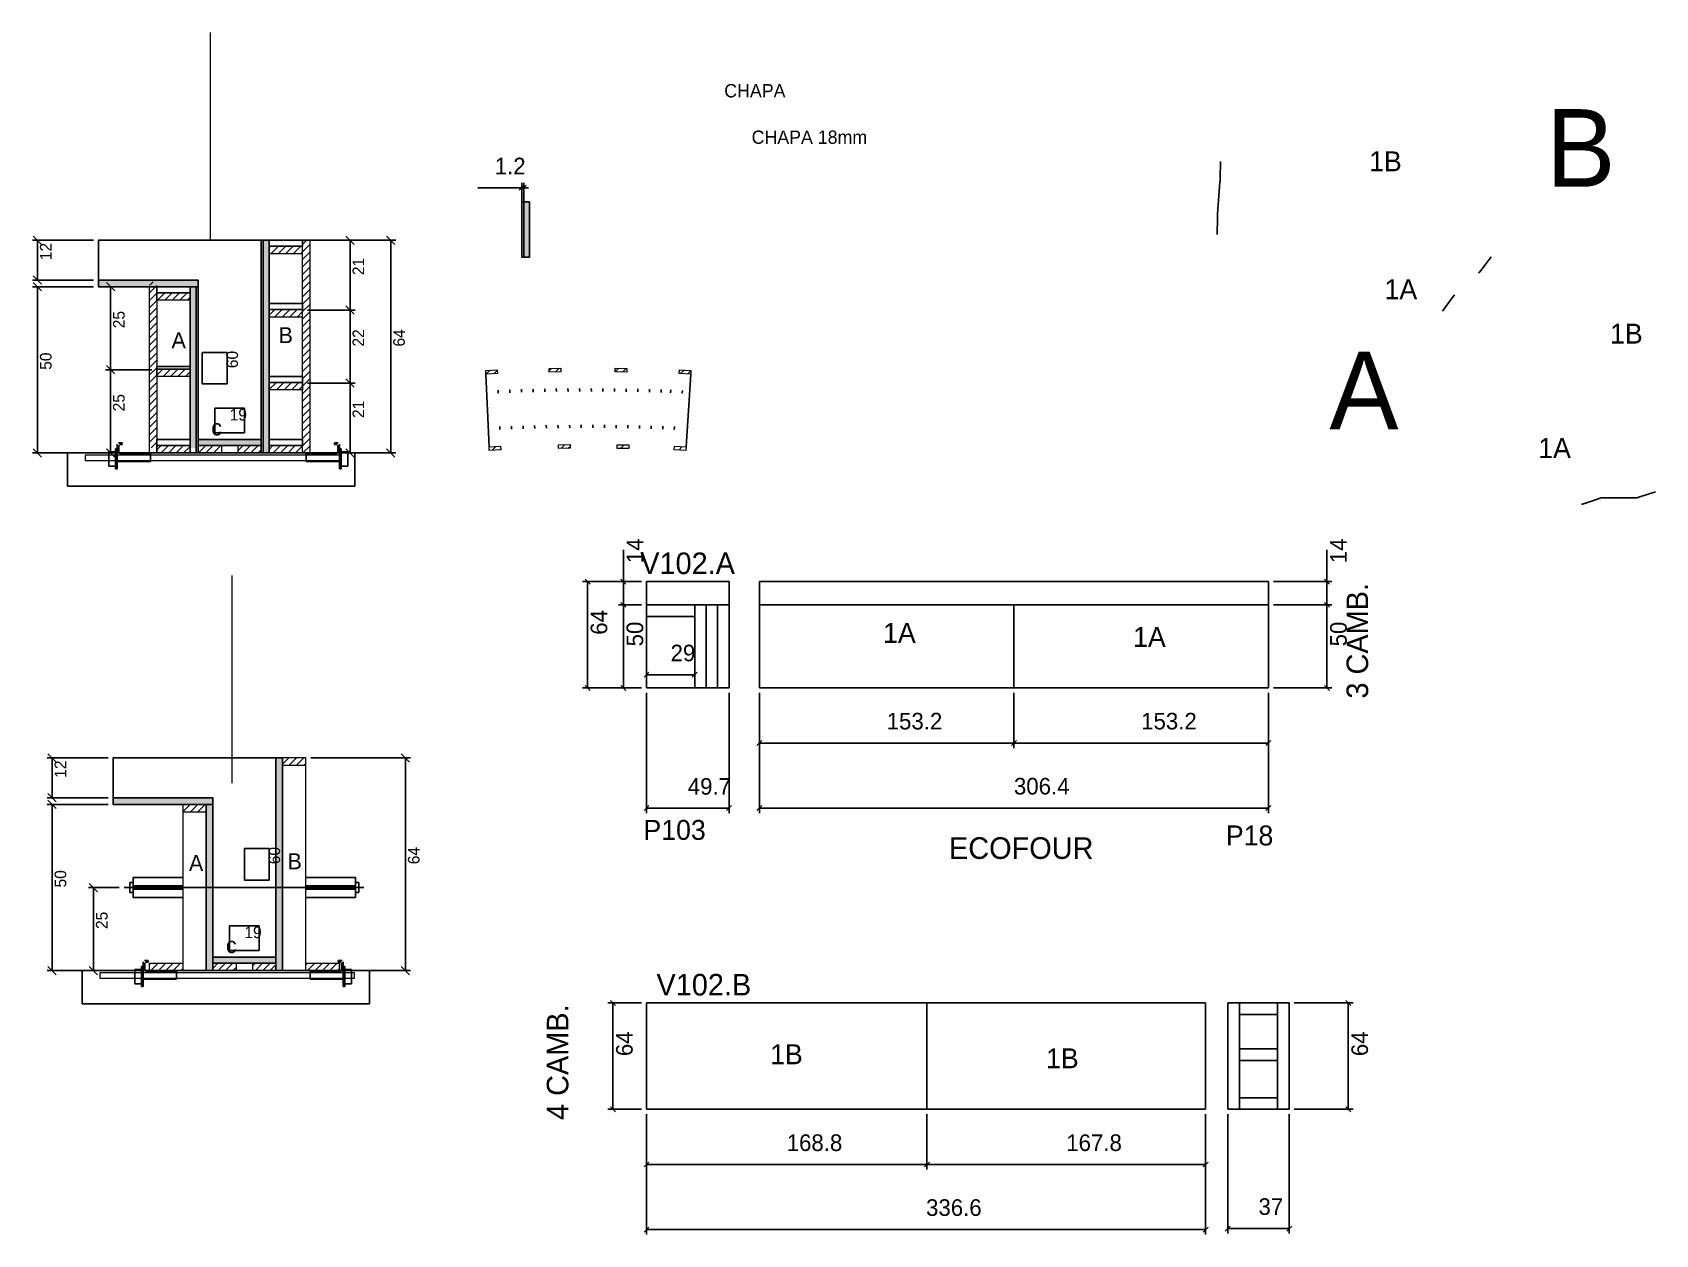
# Model space of a CAD drawing. Header units: metres. Extents: x 3282 to 4259, y 16198 to 16921.
import ezdxf

# ---------------------------------------------------------------- set-up
doc = ezdxf.new("R2010")
doc.units = ezdxf.units.M
for name, color, linetype in [('00 - FELIPE', 7, 'Continuous'), ('238', 7, 'Continuous'), ('5', 7, 'Continuous'), ('barrote', 7, 'Continuous'), ('CONCRETO', 7, 'Continuous'), ('COTA', 7, 'Continuous'), ('Cota Seção (2x)', 7, 'Continuous'), ('detalhes', 7, 'Continuous'), ('Hachura', 7, 'Continuous'), ('Madeira', 7, 'Continuous'), ('Painéis', 7, 'Continuous'), ('presilha', 7, 'Continuous'), ('Romaneio', 7, 'Continuous'), ('SARR_2.2x7', 7, 'Continuous'), ('SCO-___-LAJ', 7, 'Continuous'), ('TENSOR', 7, 'Continuous'), ('Texto Seção', 7, 'Continuous')]:
    doc.layers.add(name, color=color, linetype=linetype)

msp = doc.modelspace()

# ---------------------------------------------------------------- hatches: boundary and pattern name
at = {"layer": 'COTA'}
h = msp.add_hatch(dxfattribs=at)
h.set_pattern_fill('AR-CONC')
h.paths.add_polyline_path([(3700.82, 16590.99), (3651.82, 16590.99), (3651.82, 16576.99), (3700.82, 16576.99), (3700.82, 16590.99)])
at = {"layer": 'Hachura'}
h = msp.add_hatch(color=7, dxfattribs=at)
h.dxf.hatch_style = 1
h.paths.add_polyline_path([(3581.48, 16819.6), (3577.88, 16819.6), (3577.88, 16786.29), (3581.48, 16786.29), (3581.48, 16819.6)])
h = msp.add_hatch(color=7, dxfattribs=at)
h.dxf.hatch_style = 1
h.paths.add_polyline_path([(3424.68, 16796.42), (3421.08, 16796.42), (3421.08, 16668.42), (3424.68, 16668.42), (3424.68, 16796.42)])
h = msp.add_hatch(dxfattribs=at)
h.set_pattern_fill('ANSI31')
h.paths.add_polyline_path([(3444.68, 16796.42), (3449.08, 16796.42), (3449.08, 16668.42), (3444.68, 16668.42), (3444.68, 16796.42)])
h = msp.add_hatch(dxfattribs=at)
h.set_pattern_fill('ANSI31')
h.paths.add_polyline_path([(3444.68, 16788.42), (3444.68, 16792.82), (3424.68, 16792.82), (3424.68, 16788.42), (3444.68, 16788.42)])
h = msp.add_hatch(color=7, dxfattribs=at)
h.dxf.hatch_style = 1
h.paths.add_polyline_path([(3381.89, 16768.42), (3381.89, 16772.42), (3321.89, 16772.42), (3321.89, 16768.42), (3381.89, 16768.42)])
h = msp.add_hatch(dxfattribs=at)
h.set_pattern_fill('ANSI31')
h.paths.add_polyline_path([(3352.69, 16771.42), (3357.09, 16771.42), (3357.09, 16671.42), (3352.69, 16671.42), (3352.69, 16771.42)])
h = msp.add_hatch(color=7, dxfattribs=at)
h.dxf.hatch_style = 1
h.paths.add_polyline_path([(3377.09, 16771.42), (3380.69, 16771.42), (3380.69, 16671.42), (3377.09, 16671.42), (3377.09, 16771.42)])
h = msp.add_hatch(dxfattribs=at)
h.set_pattern_fill('ANSI31')
h.paths.add_polyline_path([(3357.09, 16760.42), (3357.09, 16764.82), (3377.09, 16764.82), (3377.09, 16760.42), (3357.09, 16760.42)])
h = msp.add_hatch(dxfattribs=at)
h.set_pattern_fill('ANSI31')
h.paths.add_polyline_path([(3444.68, 16750.37), (3444.68, 16754.77), (3424.68, 16754.77), (3424.68, 16750.37), (3444.68, 16750.37)])
h = msp.add_hatch(dxfattribs=at)
h.set_pattern_fill('ANSI31')
h.paths.add_polyline_path([(3357.09, 16714.42), (3357.09, 16718.82), (3377.09, 16718.82), (3377.09, 16714.42), (3357.09, 16714.42)])
h = msp.add_hatch(dxfattribs=at)
h.set_pattern_fill('ANSI31')
h.paths.add_polyline_path([(3555.09, 16715.9), (3555, 16718.1), (3561.99, 16718.39), (3562.09, 16716.19), (3555.09, 16715.9)])
h = msp.add_hatch(dxfattribs=at)
h.set_pattern_fill('ANSI31')
h.paths.add_polyline_path([(3593.18, 16717.06), (3593.15, 16719.26), (3600.15, 16719.36), (3600.18, 16717.16), (3593.18, 16717.06)])
h = msp.add_hatch(dxfattribs=at)
h.set_pattern_fill('ANSI31')
h.paths.add_polyline_path([(3633.02, 16717.16), (3633.05, 16719.36), (3640.05, 16719.25), (3640.02, 16717.05), (3633.02, 16717.16)])
h = msp.add_hatch(dxfattribs=at)
h.set_pattern_fill('ANSI31')
h.paths.add_polyline_path([(3671.51, 16716.17), (3671.61, 16718.36), (3678.6, 16718.06), (3678.51, 16715.86), (3671.51, 16716.17)])
h = msp.add_hatch(dxfattribs=at)
h.set_pattern_fill('ANSI31')
h.paths.add_polyline_path([(3424.68, 16706.44), (3424.68, 16710.84), (3444.68, 16710.84), (3444.68, 16706.44), (3424.68, 16706.44)])
h = msp.add_hatch(dxfattribs=at)
h.set_pattern_fill('ANSI31')
h.paths.add_polyline_path([(3357.09, 16668.42), (3357.09, 16672.82), (3377.09, 16672.82), (3377.09, 16668.42), (3357.09, 16668.42)])
h = msp.add_hatch(color=7, dxfattribs=at)
h.dxf.hatch_style = 1
h.paths.add_polyline_path([(3419.88, 16672.82), (3419.88, 16676.42), (3381.89, 16676.42), (3381.89, 16672.82), (3419.88, 16672.82)])
h = msp.add_hatch(dxfattribs=at)
h.set_pattern_fill('ANSI31')
h.paths.add_polyline_path([(3381.89, 16668.42), (3381.89, 16672.82), (3395.89, 16672.82), (3395.89, 16668.42), (3381.89, 16668.42)])
h = msp.add_hatch(dxfattribs=at)
h.set_pattern_fill('ANSI31')
h.paths.add_polyline_path([(3419.88, 16668.42), (3419.88, 16672.82), (3405.88, 16672.82), (3405.88, 16668.42), (3419.88, 16668.42)])
h = msp.add_hatch(dxfattribs=at)
h.set_pattern_fill('ANSI31')
h.paths.add_polyline_path([(3444.68, 16668.42), (3444.68, 16672.82), (3424.68, 16672.82), (3424.68, 16668.42), (3444.68, 16668.42)])
h = msp.add_hatch(dxfattribs=at)
h.set_pattern_fill('ANSI31')
h.paths.add_polyline_path([(3557.12, 16669.95), (3557.03, 16672.15), (3564.02, 16672.44), (3564.11, 16670.24), (3557.12, 16669.95)])
h = msp.add_hatch(dxfattribs=at)
h.set_pattern_fill('ANSI31')
h.paths.add_polyline_path([(3598.83, 16671.14), (3598.81, 16673.34), (3605.81, 16673.42), (3605.83, 16671.22), (3598.83, 16671.14)])
h = msp.add_hatch(dxfattribs=at)
h.set_pattern_fill('ANSI31')
h.paths.add_polyline_path([(3634.2, 16671.14), (3634.24, 16673.34), (3641.24, 16673.23), (3641.2, 16671.03), (3634.2, 16671.14)])
h = msp.add_hatch(dxfattribs=at)
h.set_pattern_fill('ANSI31')
h.paths.add_polyline_path([(3668.56, 16670.26), (3668.65, 16672.45), (3675.65, 16672.15), (3675.55, 16669.95), (3668.56, 16670.26)])
h = msp.add_hatch(color=7, dxfattribs=at)
h.dxf.hatch_style = 1
h.paths.add_polyline_path([(3428.72, 16484.9), (3432.72, 16484.9), (3432.72, 16356.9), (3428.72, 16356.9), (3428.72, 16484.9)])
h = msp.add_hatch(dxfattribs=at)
h.set_pattern_fill('ANSI31')
h.paths.add_polyline_path([(3446.72, 16480.5), (3446.72, 16484.9), (3432.72, 16484.9), (3432.72, 16480.5), (3446.72, 16480.5)])
h = msp.add_hatch(color=7, dxfattribs=at)
h.dxf.hatch_style = 1
h.paths.add_polyline_path([(3390.72, 16456.9), (3390.72, 16460.9), (3330.72, 16460.9), (3330.72, 16456.9), (3390.72, 16456.9)])
h = msp.add_hatch(dxfattribs=at)
h.set_pattern_fill('ANSI31')
h.paths.add_polyline_path([(3386.72, 16452.5), (3386.72, 16456.9), (3372.72, 16456.9), (3372.72, 16452.5), (3386.72, 16452.5)])
h = msp.add_hatch(color=7, dxfattribs=at)
h.dxf.hatch_style = 1
h.paths.add_polyline_path([(3386.72, 16456.9), (3390.72, 16456.9), (3390.72, 16356.9), (3386.72, 16356.9), (3386.72, 16456.9)])
h = msp.add_hatch(dxfattribs=at)
h.set_pattern_fill('ANSI31')
h.paths.add_polyline_path([(3352.72, 16356.9), (3352.72, 16361.3), (3372.72, 16361.3), (3372.72, 16356.9), (3352.72, 16356.9)])
h = msp.add_hatch(color=7, dxfattribs=at)
h.dxf.hatch_style = 1
h.paths.add_polyline_path([(3428.72, 16361.3), (3428.72, 16364.9), (3390.72, 16364.9), (3390.72, 16361.3), (3428.72, 16361.3)])
h = msp.add_hatch(dxfattribs=at)
h.set_pattern_fill('ANSI31')
h.paths.add_polyline_path([(3390.72, 16356.9), (3390.72, 16361.3), (3404.72, 16361.3), (3404.72, 16356.9), (3390.72, 16356.9)])
h = msp.add_hatch(dxfattribs=at)
h.set_pattern_fill('ANSI31')
h.paths.add_polyline_path([(3428.72, 16356.9), (3428.72, 16361.3), (3414.72, 16361.3), (3414.72, 16356.9), (3428.72, 16356.9)])
h = msp.add_hatch(dxfattribs=at)
h.set_pattern_fill('ANSI31')
h.paths.add_polyline_path([(3446.72, 16356.9), (3446.72, 16361.3), (3466.72, 16361.3), (3466.72, 16356.9), (3446.72, 16356.9)])

# ---------------------------------------------------------------- linework, layer by layer
at = {"color": 7, "lineweight": 25}
for p, q in [((3340.72, 16409.87), (3340.72, 16403.87)), ((3340.72, 16409.87), (3342.72, 16409.87)), ((3342.72, 16412.87), (3342.72, 16400.87)), ((3342.72, 16412.87), (3372.72, 16412.87)), ((3372.72, 16407.87), (3342.72, 16407.87)), ((3372.72, 16405.87), (3342.72, 16405.87)), ((3476.72, 16412.87), (3446.72, 16412.87)), ((3446.72, 16407.87), (3476.72, 16407.87)), ((3446.72, 16405.87), (3476.72, 16405.87)), ((3476.72, 16412.87), (3476.72, 16400.87)), ((3476.72, 16409.87), (3478.72, 16409.87)), ((3478.72, 16409.87), (3478.72, 16403.87)), ((3342.72, 16403.87), (3340.72, 16403.87)), ((3342.72, 16400.87), (3372.72, 16400.87)), ((3476.72, 16400.87), (3446.72, 16400.87)), ((3476.72, 16403.87), (3478.72, 16403.87))]:
    msp.add_line(p, q, dxfattribs=at)
at = {"layer": '00 - FELIPE', "color": 0, "lineweight": 25}
for p, q in [((3653.32, 16536.43), (3650.32, 16533.43)), ((3679.32, 16533.43), (3682.32, 16536.43))]:
    msp.add_line(p, q, dxfattribs=at)
at = {"layer": '00 - FELIPE', "color": 4, "lineweight": 25}
for p, q in [((3651.82, 16529.99), (3651.82, 16537.93)), ((3651.82, 16534.93), (3680.82, 16534.93)), ((3680.82, 16529.99), (3680.82, 16537.93))]:
    msp.add_line(p, q, dxfattribs=at)
at = {"layer": '238', "color": 11, "lineweight": 25}
for p, q in [((3997.08, 16833.69), (3997.37, 16843.68)), ((3995.59, 16812.29), (3997.03, 16831.29)), ((3997.03, 16831.29), (3997.08, 16831.89)), ((3997.08, 16831.89), (3997.08, 16833.69)), ((3995.54, 16809.89), (3995.34, 16799.89)), ((3995.59, 16811.69), (3995.54, 16809.89)), ((3995.59, 16812.29), (3995.59, 16811.69)), ((4152.77, 16776.54), (4153.14, 16777.02)), ((4153.14, 16777.02), (4154.22, 16778.46)), ((4154.22, 16778.46), (4160.27, 16786.42)), ((4136.9, 16761.66), (4130.95, 16753.62)), ((4137.97, 16763.1), (4136.9, 16761.66)), ((4138.33, 16763.59), (4137.97, 16763.1)), ((4224.29, 16640.54), (4214.79, 16637.43)), ((4226, 16641.1), (4224.29, 16640.54)), ((4226.57, 16641.29), (4226, 16641.1)), ((4226.57, 16641.29), (4247.42, 16641.29)), ((4247.42, 16641.29), (4247.99, 16641.46)), ((4247.99, 16641.46), (4249.71, 16642)), ((4249.71, 16642), (4259.26, 16644.94))]:
    msp.add_line(p, q, dxfattribs=at)
at = {"layer": 'barrote', "color": 251, "lineweight": 25}
for points in [[(3476.25, 16648.42), (3303.28, 16648.42), (3303.28, 16668.42), (3476.25, 16668.42)], [(3485.08, 16336.9), (3312.11, 16336.9), (3312.11, 16356.9), (3485.08, 16356.9)]]:
    msp.add_lwpolyline(points, close=True, dxfattribs=at)
at = {"layer": 'CONCRETO', "color": 251, "lineweight": 25}
for points in [[(3381.89, 16772.42), (3321.89, 16772.42), (3321.89, 16796.42), (3381.89, 16796.42), (3381.89, 16796.42), (3419.89, 16796.42), (3419.89, 16672.82), (3419.88, 16672.82), (3419.88, 16676.42), (3381.89, 16676.42)], [(3390.72, 16460.9), (3330.72, 16460.9), (3330.72, 16484.9), (3390.72, 16484.9), (3390.72, 16484.9), (3428.72, 16484.9), (3428.72, 16361.3), (3428.72, 16361.3), (3428.72, 16364.9), (3390.72, 16364.9)]]:
    msp.add_lwpolyline(points, close=True, dxfattribs=at)
at = {"layer": 'COTA', "color": 4, "lineweight": 25}
for p, q in [((3576.68, 16828.02), (3550.23, 16828.02)), ((3576.68, 16819.71), (3576.68, 16831.02)), ((3577.88, 16828.02), (3576.68, 16828.02)), ((3577.88, 16819.71), (3577.88, 16831.02)), ((3577.88, 16828.02), (3580.88, 16828.02)), ((3318.89, 16796.42), (3282.17, 16796.42)), ((3285.17, 16772.42), (3285.17, 16796.42)), ((3440.89, 16796.42), (3500.86, 16796.42)), ((3447.68, 16796.42), (3476.34, 16796.42)), ((3473.34, 16754.37), (3473.34, 16796.42)), ((3497.86, 16796.42), (3497.86, 16668.42)), ((3318.89, 16772.42), (3282.17, 16772.42)), ((3318.89, 16768.42), (3282.17, 16768.42)), ((3285.17, 16668.42), (3285.17, 16768.42)), ((3354.09, 16768.42), (3326.16, 16768.42)), ((3329.16, 16768.42), (3329.16, 16718.42)), ((3447.68, 16754.37), (3476.34, 16754.37)), ((3447.68, 16754.37), (3476.34, 16754.37)), ((3473.34, 16754.37), (3473.34, 16710.44)), ((3354.09, 16718.42), (3326.16, 16718.42)), ((3354.09, 16718.42), (3326.16, 16718.42)), ((3329.16, 16718.42), (3329.16, 16668.42)), ((3447.68, 16710.44), (3476.34, 16710.44)), ((3447.68, 16710.44), (3476.34, 16710.44)), ((3473.34, 16710.44), (3473.34, 16668.42)), ((3329.69, 16668.42), (3282.17, 16668.42)), ((3354.09, 16668.42), (3326.16, 16668.42)), ((3440.89, 16668.42), (3500.86, 16668.42)), ((3447.68, 16668.42), (3476.34, 16668.42)), ((3637.92, 16590.99), (3637.92, 16610.11)), ((4061.46, 16590.99), (4061.46, 16610.11)), ((3648.82, 16590.99), (3613.31, 16590.99)), ((3616.31, 16590.99), (3616.31, 16526.99)), ((3648.82, 16590.99), (3634.92, 16590.99)), ((3637.92, 16576.99), (3637.92, 16590.99)), ((4029.22, 16590.99), (4064.46, 16590.99)), ((4061.46, 16576.99), (4061.46, 16590.99)), ((3648.82, 16576.99), (3634.92, 16576.99)), ((3648.82, 16576.99), (3634.92, 16576.99)), ((3637.92, 16576.99), (3637.92, 16526.99)), ((4029.22, 16576.99), (4064.46, 16576.99)), ((4029.22, 16576.99), (4064.46, 16576.99)), ((4061.46, 16526.99), (4061.46, 16576.99)), ((3648.82, 16526.99), (3613.31, 16526.99)), ((3648.82, 16526.99), (3634.92, 16526.99)), ((3651.82, 16523.99), (3651.82, 16451.64)), ((3701.52, 16523.99), (3701.52, 16451.64)), ((3719.82, 16523.99), (3719.82, 16490.78)), ((3719.82, 16523.99), (3719.82, 16451.64)), ((3873.02, 16523.99), (3873.02, 16490.78)), ((3873.02, 16523.99), (3873.02, 16490.78)), ((4026.22, 16523.99), (4026.22, 16490.78)), ((4026.22, 16523.99), (4026.22, 16451.64)), ((4029.22, 16526.99), (4064.46, 16526.99)), ((3873.02, 16493.78), (3719.82, 16493.78)), ((4026.22, 16493.78), (3873.02, 16493.78)), ((3327.72, 16484.9), (3291, 16484.9)), ((3294, 16460.9), (3294, 16484.9)), ((3449.72, 16484.9), (3509.69, 16484.9)), ((3506.69, 16484.9), (3506.69, 16356.9)), ((3327.72, 16460.9), (3291, 16460.9)), ((3327.72, 16456.9), (3291, 16456.9)), ((3294, 16356.9), (3294, 16456.9)), ((3651.82, 16454.64), (3701.52, 16454.64)), ((4026.22, 16454.64), (3719.82, 16454.64)), ((3334.42, 16406.87), (3315.86, 16406.87)), ((3318.86, 16406.87), (3318.86, 16356.9)), ((3345.32, 16356.9), (3291, 16356.9)), ((3334.42, 16356.9), (3315.86, 16356.9)), ((3449.72, 16356.9), (3509.69, 16356.9)), ((3648.82, 16337.41), (3628.59, 16337.41)), ((3631.59, 16273.41), (3631.59, 16337.41)), ((4041.74, 16337.41), (4077.25, 16337.41)), ((4074.25, 16337.41), (4074.25, 16273.41)), ((3648.82, 16273.41), (3628.59, 16273.41)), ((3651.82, 16270.41), (3651.82, 16237.2)), ((3651.82, 16270.41), (3651.82, 16198.06)), ((3820.62, 16270.41), (3820.62, 16237.2)), ((3820.62, 16270.41), (3820.62, 16237.2)), ((3988.42, 16270.41), (3988.42, 16237.2)), ((3988.42, 16270.41), (3988.42, 16198.06)), ((4001.74, 16270.41), (4001.74, 16198.66)), ((4038.74, 16270.41), (4038.74, 16198.66)), ((4041.74, 16273.41), (4077.25, 16273.41)), ((3820.62, 16240.2), (3651.82, 16240.2)), ((3988.42, 16240.2), (3820.62, 16240.2)), ((3988.42, 16201.06), (3651.82, 16201.06)), ((4001.74, 16201.66), (4038.74, 16201.66))]:
    msp.add_line(p, q, dxfattribs=at)
at = {"layer": 'COTA', "color": 0, "lineweight": 25}
for p, q in [((3575.18, 16826.52), (3578.18, 16829.52)), ((3579.38, 16829.52), (3576.38, 16826.52)), ((3617.81, 16589.49), (3614.81, 16592.49)), ((3639.42, 16589.49), (3636.42, 16592.49)), ((4062.96, 16589.49), (4059.96, 16592.49)), ((3639.42, 16575.49), (3636.42, 16578.49)), ((3636.42, 16578.49), (3639.42, 16575.49)), ((4062.96, 16575.49), (4059.96, 16578.49)), ((4059.96, 16578.49), (4062.96, 16575.49)), ((3614.81, 16528.49), (3617.81, 16525.49)), ((3636.42, 16528.49), (3639.42, 16525.49)), ((4059.96, 16528.49), (4062.96, 16525.49)), ((3721.32, 16495.28), (3718.32, 16492.28)), ((3871.52, 16492.28), (3874.52, 16495.28)), ((3874.52, 16495.28), (3871.52, 16492.28)), ((4024.72, 16492.28), (4027.72, 16495.28)), ((3653.32, 16456.14), (3650.32, 16453.14)), ((3700.02, 16453.14), (3703.02, 16456.14)), ((3721.32, 16456.14), (3718.32, 16453.14)), ((4024.72, 16453.14), (4027.72, 16456.14)), ((3633.09, 16335.91), (3630.09, 16338.91)), ((4075.75, 16335.91), (4072.75, 16338.91)), ((3630.09, 16274.91), (3633.09, 16271.91)), ((4072.75, 16274.91), (4075.75, 16271.91)), ((3653.32, 16241.7), (3650.32, 16238.7)), ((3819.12, 16238.7), (3822.12, 16241.7)), ((3822.12, 16241.7), (3819.12, 16238.7)), ((3986.92, 16238.7), (3989.92, 16241.7)), ((3653.32, 16202.56), (3650.32, 16199.56)), ((3986.92, 16199.56), (3989.92, 16202.56)), ((4003.24, 16203.16), (4000.24, 16200.16)), ((4037.24, 16200.16), (4040.24, 16203.16))]:
    msp.add_line(p, q, dxfattribs=at)
at = {"layer": 'COTA', "color": 241, "lineweight": 25}
for p, q in [((3701.52, 16590.99), (3651.82, 16590.99)), ((3651.82, 16590.99), (3651.82, 16576.99)), ((3701.52, 16576.99), (3701.52, 16590.99)), ((3719.82, 16576.99), (3719.82, 16590.99)), ((3719.82, 16590.99), (4026.22, 16590.99)), ((4026.22, 16576.99), (4026.22, 16590.99))]:
    msp.add_line(p, q, dxfattribs=at)
at = {"layer": 'COTA', "color": 0, "lineweight": 25}
for points in [[(3287.67, 16793.92), (3282.67, 16798.92)], [(3475.84, 16793.92), (3470.84, 16798.92)], [(3500.36, 16793.92), (3495.36, 16798.92)], [(3282.67, 16774.92), (3287.67, 16769.92)], [(3287.67, 16765.92), (3282.67, 16770.92)], [(3331.66, 16765.92), (3326.66, 16770.92)], [(3470.84, 16756.87), (3475.84, 16751.87)], [(3475.84, 16751.87), (3470.84, 16756.87)], [(3326.66, 16720.92), (3331.66, 16715.92)], [(3331.66, 16715.92), (3326.66, 16720.92)], [(3470.84, 16712.94), (3475.84, 16707.94)], [(3475.84, 16707.94), (3470.84, 16712.94)], [(3282.67, 16670.92), (3287.67, 16665.92)], [(3326.66, 16670.92), (3331.66, 16665.92)], [(3470.84, 16670.92), (3475.84, 16665.92)], [(3495.36, 16670.92), (3500.36, 16665.92)], [(3296.5, 16482.4), (3291.5, 16487.4)], [(3509.19, 16482.4), (3504.19, 16487.4)], [(3291.5, 16463.4), (3296.5, 16458.4)], [(3296.5, 16454.4), (3291.5, 16459.4)], [(3321.36, 16404.37), (3316.36, 16409.37)], [(3291.5, 16359.4), (3296.5, 16354.4)], [(3316.36, 16359.4), (3321.36, 16354.4)], [(3504.19, 16359.4), (3509.19, 16354.4)]]:
    msp.add_lwpolyline(points, dxfattribs=at)
at = {"layer": 'Cota Seção (2x)', "color": 180, "lineweight": 25}
for p, q in [((3399.36, 16728.92), (3384.36, 16728.92)), ((3384.36, 16728.92), (3384.36, 16709.92)), ((3399.36, 16709.92), (3399.36, 16728.92)), ((3384.36, 16709.92), (3399.36, 16709.92)), ((3409.88, 16695.42), (3391.88, 16695.42)), ((3391.88, 16695.42), (3391.88, 16680.42)), ((3409.88, 16680.42), (3409.88, 16695.42)), ((3391.88, 16680.42), (3409.88, 16680.42)), ((3424.72, 16430.4), (3409.72, 16430.4)), ((3409.72, 16430.4), (3409.72, 16411.4)), ((3424.72, 16411.4), (3424.72, 16430.4)), ((3409.72, 16411.4), (3424.72, 16411.4)), ((3418.72, 16383.9), (3400.72, 16383.9)), ((3400.72, 16383.9), (3400.72, 16368.9)), ((3418.72, 16368.9), (3418.72, 16383.9)), ((3400.72, 16368.9), (3418.72, 16368.9))]:
    msp.add_line(p, q, dxfattribs=at)
at = {"layer": 'Madeira', "color": 126, "lineweight": 18}
msp.add_line((3424.68, 16710.84), (3424.68, 16706.44), dxfattribs=at)
for points in [[(3444.68, 16796.42), (3449.08, 16796.42), (3449.08, 16668.42), (3444.68, 16668.42)], [(3444.68, 16788.42), (3444.68, 16792.82), (3424.68, 16792.82), (3424.68, 16788.42)], [(3352.69, 16768.42), (3357.09, 16768.42), (3357.09, 16668.42), (3352.69, 16668.42)], [(3357.09, 16760.42), (3357.09, 16764.82), (3377.09, 16764.82), (3377.09, 16760.42)], [(3444.68, 16750.37), (3444.68, 16754.77), (3424.68, 16754.77), (3424.68, 16750.37)], [(3357.09, 16714.42), (3357.09, 16718.82), (3377.09, 16718.82), (3377.09, 16714.42)], [(3555.09, 16715.9), (3555, 16718.1), (3561.99, 16718.39), (3562.09, 16716.19)], [(3593.18, 16717.06), (3593.15, 16719.26), (3600.15, 16719.36), (3600.18, 16717.16)], [(3633.02, 16717.16), (3633.05, 16719.36), (3640.05, 16719.25), (3640.02, 16717.05)], [(3671.51, 16716.17), (3671.61, 16718.36), (3678.6, 16718.06), (3678.51, 16715.86)], [(3424.68, 16706.44), (3424.68, 16710.84), (3444.68, 16710.84), (3444.68, 16706.44)], [(3357.09, 16668.42), (3357.09, 16672.82), (3377.09, 16672.82), (3377.09, 16668.42)], [(3381.89, 16668.42), (3381.89, 16672.82), (3395.89, 16672.82), (3395.89, 16668.42)], [(3419.88, 16668.42), (3419.88, 16672.82), (3405.88, 16672.82), (3405.88, 16668.42)], [(3444.68, 16668.42), (3444.68, 16672.82), (3424.68, 16672.82), (3424.68, 16668.42)], [(3557.12, 16669.95), (3557.03, 16672.15), (3564.02, 16672.44), (3564.11, 16670.24)], [(3598.83, 16671.14), (3598.81, 16673.34), (3605.81, 16673.42), (3605.83, 16671.22)], [(3634.2, 16671.14), (3634.24, 16673.34), (3641.24, 16673.23), (3641.2, 16671.03)], [(3668.56, 16670.26), (3668.65, 16672.45), (3675.65, 16672.15), (3675.55, 16669.95)], [(3446.72, 16480.5), (3446.72, 16484.9), (3432.72, 16484.9), (3432.72, 16480.5)], [(3446.72, 16484.9), (3432.72, 16484.9), (3432.72, 16356.9), (3446.72, 16356.9)], [(3386.72, 16452.5), (3386.72, 16456.9), (3372.72, 16456.9), (3372.72, 16452.5)], [(3386.72, 16456.9), (3372.72, 16456.9), (3372.72, 16356.9), (3386.72, 16356.9)], [(3352.72, 16356.9), (3352.72, 16361.3), (3372.72, 16361.3), (3372.72, 16356.9)], [(3390.72, 16356.9), (3390.72, 16361.3), (3404.72, 16361.3), (3404.72, 16356.9)], [(3428.72, 16356.9), (3428.72, 16361.3), (3414.72, 16361.3), (3414.72, 16356.9)], [(3446.72, 16356.9), (3446.72, 16361.3), (3466.72, 16361.3), (3466.72, 16356.9)]]:
    msp.add_lwpolyline(points, close=True, dxfattribs=at)
at = {"layer": 'Painéis', "color": 200, "lineweight": 25}
for p, q in [((3424.68, 16796.42), (3444.68, 16796.42)), ((3444.68, 16758.37), (3444.68, 16754.37)), ((3444.68, 16754.37), (3445.31, 16754.37)), ((3555.09, 16715.9), (3557.03, 16672.15)), ((3678.51, 16715.86), (3675.65, 16672.15)), ((3562.53, 16706.2), (3562.61, 16704.41)), ((3569.52, 16706.46), (3569.6, 16704.66)), ((3576.52, 16706.68), (3576.6, 16704.88)), ((3583.52, 16706.87), (3583.6, 16705.07)), ((3590.52, 16707.01), (3590.6, 16705.22)), ((3597.52, 16707.13), (3597.6, 16705.33)), ((3604.52, 16707.21), (3604.6, 16705.41)), ((3611.53, 16707.25), (3611.61, 16705.45)), ((3618.54, 16707.25), (3618.62, 16705.45)), ((3625.54, 16707.23), (3625.62, 16705.43)), ((3632.55, 16707.16), (3632.63, 16705.36)), ((3639.57, 16707.06), (3639.65, 16705.26)), ((3646.58, 16706.92), (3646.66, 16705.12)), ((3653.59, 16706.75), (3653.67, 16704.95)), ((3660.61, 16706.54), (3660.69, 16704.74)), ((3666.49, 16706.34), (3666.19, 16704.55)), ((3673.55, 16706.07), (3673.24, 16704.28)), ((3563.5, 16684.23), (3563.58, 16682.43)), ((3570.5, 16684.48), (3570.58, 16682.68)), ((3577.49, 16684.7), (3577.57, 16682.9)), ((3584.49, 16684.88), (3584.57, 16683.08)), ((3591.49, 16685.03), (3591.57, 16683.23)), ((3598.49, 16685.14), (3598.57, 16683.34)), ((3605.5, 16685.21), (3605.58, 16683.41)), ((3612.5, 16685.25), (3612.58, 16683.45)), ((3619.51, 16685.25), (3619.59, 16683.45)), ((3626.52, 16685.22), (3626.6, 16683.42)), ((3633.53, 16685.15), (3633.61, 16683.35)), ((3640.54, 16685.04), (3640.62, 16683.24)), ((3647.55, 16684.9), (3647.63, 16683.09)), ((3654.57, 16684.72), (3654.65, 16682.91)), ((3661.58, 16684.5), (3661.66, 16682.7)), ((3668.6, 16684.25), (3668.52, 16682.45)), ((3651.82, 16576.99), (3701.52, 16576.99)), ((3651.82, 16526.99), (3651.82, 16576.99)), ((3701.52, 16526.99), (3701.52, 16576.99)), ((3719.82, 16576.99), (4026.22, 16576.99)), ((3719.82, 16526.99), (3719.82, 16576.99)), ((3873.02, 16526.99), (3873.02, 16576.99)), ((4026.22, 16526.99), (4026.22, 16576.99)), ((3651.82, 16526.99), (3701.52, 16526.99)), ((3719.82, 16526.99), (4026.22, 16526.99)), ((3651.82, 16337.41), (3988.42, 16337.41)), ((3651.82, 16273.41), (3651.82, 16337.41)), ((3820.62, 16273.41), (3820.62, 16337.41)), ((3988.42, 16273.41), (3988.42, 16337.41)), ((4001.74, 16337.41), (4038.74, 16337.41)), ((4001.74, 16273.41), (4001.74, 16337.41)), ((4038.74, 16273.41), (4038.74, 16337.41)), ((3651.82, 16273.41), (3988.42, 16273.41)), ((4001.74, 16273.41), (4038.74, 16273.41))]:
    msp.add_line(p, q, dxfattribs=at)
for points in [[(3577.88, 16819.6), (3576.68, 16819.6), (3576.68, 16786.29), (3577.88, 16786.29)], [(3581.48, 16819.6), (3577.88, 16819.6), (3577.88, 16786.29), (3581.48, 16786.29)], [(3421.08, 16796.42), (3419.88, 16796.42), (3419.88, 16668.42), (3421.08, 16668.42)], [(3424.68, 16796.42), (3421.08, 16796.42), (3421.08, 16668.42), (3424.68, 16668.42)], [(3444.68, 16792.82), (3424.68, 16792.82), (3424.68, 16796.42), (3444.68, 16796.42)], [(3381.89, 16768.42), (3381.89, 16772.42), (3321.89, 16772.42), (3321.89, 16768.42)], [(3357.09, 16764.82), (3377.09, 16764.82), (3377.09, 16768.42), (3357.09, 16768.42)], [(3377.09, 16768.42), (3380.69, 16768.42), (3380.69, 16668.42), (3377.09, 16668.42)], [(3380.69, 16768.42), (3381.89, 16768.42), (3381.89, 16668.42), (3380.69, 16668.42)], [(3444.68, 16754.77), (3424.68, 16754.77), (3424.68, 16758.37), (3444.68, 16758.37)], [(3357.09, 16718.82), (3377.09, 16718.82), (3377.09, 16720.42), (3357.09, 16720.42)], [(3444.68, 16710.84), (3424.68, 16710.84), (3424.68, 16714.44), (3444.68, 16714.44)], [(3357.09, 16672.82), (3377.09, 16672.82), (3377.09, 16676.42), (3357.09, 16676.42)], [(3419.88, 16672.82), (3419.88, 16676.42), (3381.89, 16676.42), (3381.89, 16672.82)], [(3444.68, 16672.82), (3424.68, 16672.82), (3424.68, 16676.42), (3444.68, 16676.42)], [(3428.72, 16484.9), (3432.72, 16484.9), (3432.72, 16356.9), (3428.72, 16356.9)], [(3390.72, 16456.9), (3390.72, 16460.9), (3330.72, 16460.9), (3330.72, 16456.9)], [(3386.72, 16456.9), (3390.72, 16456.9), (3390.72, 16356.9), (3386.72, 16356.9)], [(3428.72, 16361.3), (3428.72, 16364.9), (3390.72, 16364.9), (3390.72, 16361.3)]]:
    msp.add_lwpolyline(points, close=True, dxfattribs=at)
at = {"layer": 'presilha', "color": 1, "lineweight": 25}
for p, q in [((3332.22, 16670.79), (3333.22, 16670.79)), ((3332.22, 16658.79), (3332.22, 16670.79)), ((3333.22, 16667.55), (3333.22, 16673.7)), ((3333.22, 16670.79), (3333.22, 16658.79)), ((3336.22, 16674.46), (3333.98, 16674.46)), ((3334.22, 16668.17), (3334.22, 16673.08)), ((3336.22, 16673.46), (3334.6, 16673.46)), ((3336.22, 16674.46), (3336.22, 16673.46)), ((3463.96, 16674.46), (3463.96, 16673.46)), ((3463.96, 16674.46), (3466.2, 16674.46)), ((3463.96, 16673.46), (3465.58, 16673.46)), ((3465.96, 16668.17), (3465.96, 16673.08)), ((3466.96, 16667.55), (3466.96, 16673.7)), ((3467.96, 16670.79), (3466.96, 16670.79)), ((3466.96, 16670.79), (3466.96, 16658.79)), ((3467.96, 16658.79), (3467.96, 16670.79)), ((3328.22, 16669.12), (3332.22, 16669.12)), ((3328.22, 16669.12), (3328.22, 16660.46)), ((3332.22, 16660.46), (3328.22, 16660.46)), ((3332.22, 16669.12), (3332.22, 16660.46)), ((3353.22, 16663.19), (3333.22, 16663.19)), ((3353.22, 16667.79), (3334.6, 16667.79)), ((3353.22, 16667.79), (3353.22, 16663.19)), ((3446.96, 16667.79), (3446.96, 16663.19)), ((3446.96, 16667.79), (3465.58, 16667.79)), ((3446.96, 16663.19), (3466.96, 16663.19)), ((3471.96, 16669.12), (3467.96, 16669.12)), ((3467.96, 16669.12), (3467.96, 16660.46)), ((3467.96, 16660.46), (3471.96, 16660.46)), ((3471.96, 16669.12), (3471.96, 16660.46)), ((3333.22, 16658.79), (3332.22, 16658.79)), ((3466.96, 16658.79), (3467.96, 16658.79)), ((3343.85, 16357.6), (3347.85, 16357.6)), ((3343.85, 16357.6), (3343.85, 16348.94)), ((3347.85, 16359.27), (3348.85, 16359.27)), ((3347.85, 16347.27), (3347.85, 16359.27)), ((3347.85, 16357.6), (3347.85, 16348.94)), ((3348.85, 16356.03), (3348.85, 16362.18)), ((3348.85, 16359.27), (3348.85, 16347.27)), ((3351.85, 16362.94), (3349.61, 16362.94)), ((3349.85, 16356.65), (3349.85, 16361.56)), ((3351.85, 16361.94), (3350.23, 16361.94)), ((3351.85, 16362.94), (3351.85, 16361.94)), ((3466.3, 16362.94), (3466.3, 16361.94)), ((3466.3, 16362.94), (3468.54, 16362.94)), ((3466.3, 16361.94), (3467.92, 16361.94)), ((3468.3, 16356.65), (3468.3, 16361.56)), ((3469.3, 16356.03), (3469.3, 16362.18)), ((3470.3, 16359.27), (3469.3, 16359.27)), ((3469.3, 16359.27), (3469.3, 16347.27)), ((3470.3, 16347.27), (3470.3, 16359.27)), ((3474.3, 16357.6), (3470.3, 16357.6)), ((3470.3, 16357.6), (3470.3, 16348.94)), ((3474.3, 16357.6), (3474.3, 16348.94)), ((3347.85, 16348.94), (3343.85, 16348.94)), ((3348.85, 16347.27), (3347.85, 16347.27)), ((3368.85, 16351.67), (3348.85, 16351.67)), ((3368.85, 16356.27), (3350.23, 16356.27)), ((3368.85, 16356.27), (3368.85, 16351.67)), ((3449.3, 16356.27), (3449.3, 16351.67)), ((3449.3, 16356.27), (3467.92, 16356.27)), ((3449.3, 16351.67), (3469.3, 16351.67)), ((3469.3, 16347.27), (3470.3, 16347.27)), ((3470.3, 16348.94), (3474.3, 16348.94))]:
    msp.add_line(p, q, dxfattribs=at)
at = {"layer": 'SARR_2.2x7', "color": 40, "lineweight": 25}
for p, q in [((3680.82, 16526.99), (3680.82, 16576.99)), ((3687.82, 16526.99), (3687.82, 16576.99)), ((3694.52, 16526.99), (3694.52, 16576.99)), ((3651.82, 16569.99), (3680.82, 16569.99)), ((4008.74, 16273.41), (4008.74, 16337.41)), ((4031.74, 16273.41), (4031.74, 16337.41)), ((4008.74, 16330.41), (4031.74, 16330.41)), ((4008.74, 16309.78), (4031.74, 16309.78)), ((4008.74, 16302.78), (4031.74, 16302.78)), ((4008.74, 16280.41), (4031.74, 16280.41))]:
    msp.add_line(p, q, dxfattribs=at)
at = {"layer": 'SCO-___-LAJ', "color": 1, "lineweight": 0}
for points in [[(3467.25, 16667.09), (3313.94, 16667.09), (3313.94, 16663.89), (3467.25, 16663.89)], [(3476.08, 16355.57), (3322.78, 16355.57), (3322.78, 16352.37), (3476.08, 16352.37)]]:
    msp.add_lwpolyline(points, close=True, dxfattribs=at)
at = {"layer": 'TENSOR', "color": 3, "lineweight": 25}
msp.add_line((3481.72, 16406.87), (3337.42, 16406.87), dxfattribs=at)
at = {"layer": 'Texto Seção', "color": 252, "lineweight": 15}
for p, q in [((3389.33, 16796.42), (3389.33, 16921.42)), ((3402.45, 16469.73), (3402.45, 16594.73))]:
    msp.add_line(p, q, dxfattribs=at)

# ---------------------------------------------------------------- texts
at = {"color": 240, "lineweight": 25}
for s, p in [('CHAPA', (3698.62, 16882.37)), ('CHAPA 18mm', (3715.11, 16854.41))]:
    msp.add_text(s, height=8, dxfattribs=at).set_placement(p)
at = {"layer": '00 - FELIPE', "color": 240, "lineweight": 25}
msp.add_text('29', height=10, dxfattribs=at).set_placement((3666.32, 16543.01))
at = {"layer": '5', "color": 5, "lineweight": 25}
for s, p in [('P103', (3650.01, 16435.55)), ('P18', (4000.6, 16432.21))]:
    msp.add_text(s, height=12, rotation=359.99996, dxfattribs=at).set_placement(p)
at = {"layer": 'COTA', "color": 240, "lineweight": 25}
for s, p in [('1.2', (3560.45, 16836.07)), ('153.2', (3796.42, 16502)), ('153.2', (3949.62, 16502)), ('49.7', (3676.67, 16462.74)), ('306.4', (3873.02, 16462.86)), ('168.8', (3736.22, 16248.32)), ('167.8', (3904.52, 16248.32)), ('37', (4020.24, 16209.88)), ('336.6', (3820.12, 16209.28))]:
    msp.add_text(s, height=10, dxfattribs=at).set_placement(p)
at = {"layer": 'COTA', "color": 1, "lineweight": 25}
for s, p in [('12', (3293.67, 16784.42)), ('21', (3481.84, 16775.4)), ('25', (3337.66, 16743.42)), ('22', (3481.84, 16732.4)), ('64', (3506.36, 16732.42)), ('50', (3293.67, 16718.42)), ('25', (3337.66, 16693.42)), ('21', (3481.84, 16689.43)), ('12', (3302.5, 16472.9)), ('64', (3515.19, 16420.9)), ('50', (3302.5, 16406.9)), ('25', (3327.36, 16381.89))]:
    msp.add_text(s, height=7, rotation=90, dxfattribs=at).set_placement(p)
at = {"layer": 'COTA', "color": 240, "lineweight": 25}
for s, p in [('14', (3649.85, 16602.05)), ('14', (4073.38, 16602.05)), ('64', (3628.2, 16558.99)), ('50', (3649.81, 16551.99)), ('50', (4073.35, 16551.99)), ('64', (3643.48, 16305.41)), ('64', (4086.15, 16305.41))]:
    msp.add_text(s, height=10, rotation=90, dxfattribs=at).set_placement(p)
at = {"layer": 'Cota Seção (2x)', "color": 1, "lineweight": 25}
for p in [(3405.86, 16719.42), (3431.22, 16420.9)]:
    msp.add_text('60', height=7, rotation=90, dxfattribs=at).set_placement(p)
for p in [(3400.88, 16687.92), (3409.72, 16376.4)]:
    msp.add_text('19', height=7, dxfattribs=at).set_placement(p)
at = {"layer": 'detalhes', "color": 4, "lineweight": 25}
for s, height, p in [('B', 46.73, (4193.41, 16828.56)), ('A', 9.6, (3365.93, 16731.44)), ('B', 9.6, (3430.4, 16734.47)), ('A', 46.73, (4062.9, 16682.57)), ('c', 9.6, (3389.8, 16678.92)), ('A', 9.6, (3376.4, 16416.89)), ('B', 9.6, (3435.77, 16417.87)), ('c', 9.6, (3398.64, 16367.4))]:
    msp.add_text(s, height=height, dxfattribs=at).set_placement(p)
at = {"layer": 'Romaneio', "color": 255, "lineweight": 25}
for s, p in [('1B', (4086.85, 16837.9)), ('1A', (4096.14, 16760.93)), ('1B', (4231.87, 16734.19)), ('1A', (4188.67, 16665.35)), ('1A', (3794.26, 16554.12)), ('1A', (3944.76, 16551.68)), ('1B', (3726.26, 16300.54)), ('1B', (3892.35, 16298.1))]:
    msp.add_text(s, height=12, dxfattribs=at).set_placement(p)
at = {"layer": 'Texto Seção', "color": 7, "lineweight": 15}
for s, p in [('V102.A', (3648.06, 16595.49)), ('ECOFOUR', (3833.95, 16424.1)), ('V102.B', (3657.83, 16341.9))]:
    msp.add_text(s, height=13, dxfattribs=at).set_placement(p)
for s, p in [('3 CAMB.', (4086.25, 16520.57)), ('4 CAMB.', (3604.8, 16266.98))]:
    msp.add_text(s, height=13, rotation=90, dxfattribs=at).set_placement(p)

doc.saveas('drawing.dxf')
